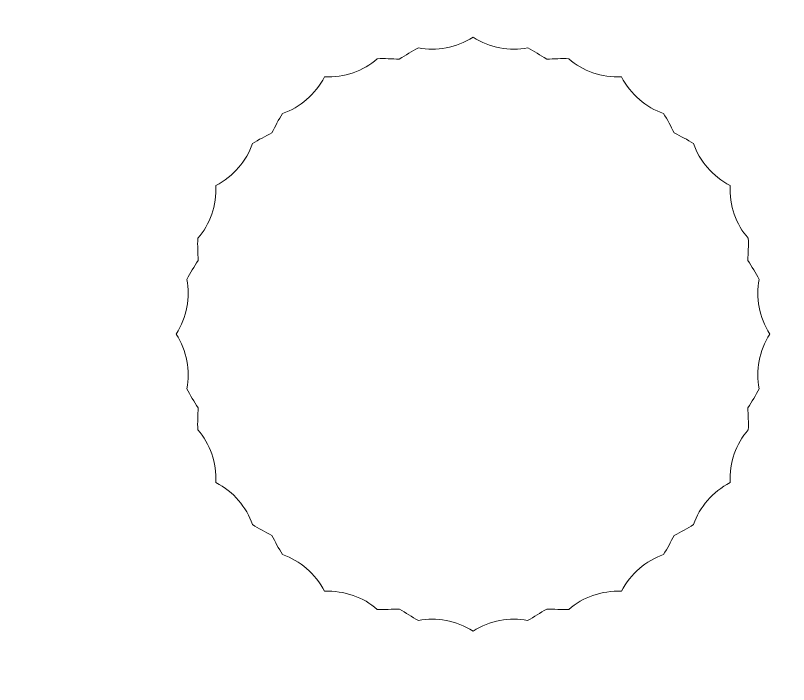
# Model space of a CAD drawing. Extents: x -864 to 2539, y -2536 to -44.
# Drawn here: x 247.81 to 263.34, y -1810.7 to -1797.27 of the extents above; entities that cross this region are included whole.
import ezdxf

# ---------------------------------------------------------------- set-up
doc = ezdxf.new("R2010")
doc.units = 0
doc.header["$MEASUREMENT"] = 0
doc.layers.add('Layer 1', color=7, linetype='Continuous', lineweight=0)

msp = doc.modelspace()

# ---------------------------------------------------------------- linework, layer by layer
at = {"layer": 'Layer 1'}
for points, knots in [([(400.335, -1837.95), (393.005, -1823.77), (382.675, -1811.89), (369.615, -1802.63), (356.675, -1793.44), (340.765, -1785.53), (322.335, -1779.11), (304.045, -1772.75), (283.315, -1766.84), (260.755, -1761.56), (242.825, -1757.03), (229.785, -1753.54), (221.995, -1751.18), (214.325, -1748.87), (206.625, -1745.61), (199.125, -1741.5), (191.745, -1737.46), (185.885, -1732.58), (181.705, -1727), (177.615, -1721.55), (175.535, -1714.96), (175.535, -1707.41), (175.535, -1695.03), (181.575, -1684.69), (193.985, -1675.8), (206.445, -1666.88), (223.125, -1662.36), (243.575, -1662.36), (265.605, -1662.36), (281.745, -1666.48), (291.535, -1674.62), (301.485, -1682.87), (310.145, -1694.57), (317.315, -1709.45), (323.035, -1720.16), (328.455, -1728.01), (333.425, -1732.79), (338.615, -1737.79), (346.215, -1740.33), (356.015, -1740.33), (366.785, -1740.33), (375.895, -1736.19), (383.095, -1728.02), (390.235, -1719.93), (393.855, -1710.7), (393.855, -1700.57), (393.855, -1689.74), (391.025, -1678.49), (385.435, -1667.13), (379.865, -1655.81), (370.955, -1644.88), (358.955, -1634.62), (346.965, -1624.39), (331.695, -1616.07), (313.565, -1609.9), (295.475, -1603.75), (273.765, -1600.63), (249.045, -1600.63), (218.115, -1600.63), (190.795, -1605.33), (167.865, -1614.59), (144.815, -1623.91), (126.935, -1637.44), (114.725, -1654.83), (102.505, -1672.24), (96.305, -1692.42), (96.305, -1714.8), (96.305, -1738.29), (102.185, -1758.24), (113.785, -1774.11), (125.335, -1789.91), (141.145, -1802.55), (160.795, -1811.68), (180.265, -1820.73), (204.735, -1828.74), (233.555, -1835.48), (254.915, -1840.37), (272.195, -1845.04), (284.925, -1849.38), (297.415, -1853.63), (307.735, -1859.86), (315.595, -1867.9), (323.295, -1875.77), (327.205, -1886.21), (327.205, -1898.91), (327.205, -1914.95), (319.875, -1928.54), (305.435, -1939.31), (290.815, -1950.21), (271.475, -1955.73), (247.955, -1955.73), (230.845, -1955.73), (216.885, -1953), (206.465, -1947.61), (196.045, -1942.23), (187.865, -1935.31), (182.155, -1927.05), (176.335, -1918.64), (170.845, -1908), (165.825, -1895.45), (161.535, -1884.46), (156.255, -1876.02), (150.135, -1870.36), (143.855, -1864.56), (136.075, -1861.62), (127.035, -1861.62), (115.945, -1861.62), (106.675, -1865.37), (99.475, -1872.76), (92.285, -1880.14), (88.645, -1889.12), (88.645, -1899.46), (88.645, -1916.73), (94.505, -1934.72), (106.055, -1952.92), (117.565, -1971.07), (132.755, -1985.79), (151.195, -1996.67), (177.095, -2011.73), (210.385, -2019.37), (250.135, -2019.37), (283.285, -2019.37), (312.375, -2013.79), (336.595, -2002.78), (360.915, -1991.73), (379.655, -1976.2), (392.305, -1956.63), (404.945, -1937.06), (411.355, -1914.69), (411.355, -1890.16), (411.355, -1869.69), (407.645, -1852.12), (400.335, -1837.95)], [0, 0, 0, 0, 1, 1, 1, 2, 2, 2, 3, 3, 3, 4, 4, 4, 5, 5, 5, 6, 6, 6, 7, 7, 7, 8, 8, 8, 9, 9, 9, 10, 10, 10, 11, 11, 11, 12, 12, 12, 13, 13, 13, 14, 14, 14, 15, 15, 15, 16, 16, 16, 17, 17, 17, 18, 18, 18, 19, 19, 19, 20, 20, 20, 21, 21, 21, 22, 22, 22, 23, 23, 23, 24, 24, 24, 25, 25, 25, 26, 26, 26, 27, 27, 27, 28, 28, 28, 29, 29, 29, 30, 30, 30, 31, 31, 31, 32, 32, 32, 33, 33, 33, 34, 34, 34, 35, 35, 35, 36, 36, 36, 37, 37, 37, 38, 38, 38, 39, 39, 39, 40, 40, 40, 41, 41, 41, 42, 42, 42, 43, 43, 43, 44, 44, 44, 44]), ([(262.531, -1805.586), (262.288, -1805.863), (262.151, -1806.246), (262.168, -1806.644), (262.168, -1806.644), (262.168, -1806.644), (262.168, -1806.644), (261.814, -1806.829), (261.552, -1807.139), (261.433, -1807.487), (261.309, -1807.571), (261.175, -1807.631), (261.046, -1807.705), (260.972, -1807.834), (260.912, -1807.968), (260.829, -1808.092), (260.48, -1808.21), (260.17, -1808.473), (259.985, -1808.827), (259.985, -1808.827), (259.985, -1808.827), (259.985, -1808.827), (259.587, -1808.81), (259.204, -1808.947), (258.927, -1809.19), (258.778, -1809.2), (258.632, -1809.185), (258.484, -1809.185), (258.484, -1809.185), (258.484, -1809.185), (258.484, -1809.185), (258.355, -1809.259), (258.236, -1809.345), (258.101, -1809.411), (257.741, -1809.339), (257.341, -1809.411), (257.004, -1809.625), (256.667, -1809.411), (256.268, -1809.339), (255.907, -1809.411), (255.772, -1809.345), (255.653, -1809.259), (255.525, -1809.185), (255.525, -1809.185), (255.525, -1809.185), (255.525, -1809.185), (255.376, -1809.185), (255.23, -1809.2), (255.081, -1809.19), (254.804, -1808.947), (254.421, -1808.81), (254.023, -1808.827), (254.023, -1808.827), (254.023, -1808.827), (254.023, -1808.827), (253.838, -1808.473), (253.528, -1808.21), (253.18, -1808.092), (253.096, -1807.968), (253.036, -1807.834), (252.962, -1807.705), (252.833, -1807.631), (252.699, -1807.571), (252.575, -1807.487), (252.457, -1807.139), (252.194, -1806.829), (251.841, -1806.644), (251.841, -1806.644), (251.84, -1806.644), (251.84, -1806.644), (251.857, -1806.246), (251.72, -1805.863), (251.478, -1805.586), (251.467, -1805.437), (251.482, -1805.291), (251.482, -1805.143), (251.408, -1805.014), (251.322, -1804.895), (251.256, -1804.76), (251.328, -1804.4), (251.256, -1804), (251.042, -1803.663), (251.256, -1803.326), (251.328, -1802.926), (251.256, -1802.565), (251.322, -1802.431), (251.408, -1802.312), (251.482, -1802.183), (251.482, -1802.183), (251.482, -1802.184), (251.482, -1802.184), (251.482, -1802.035), (251.467, -1801.889), (251.478, -1801.74), (251.72, -1801.463), (251.857, -1801.08), (251.84, -1800.682), (251.84, -1800.682), (251.841, -1800.682), (251.841, -1800.682), (252.194, -1800.497), (252.456, -1800.187), (252.575, -1799.839), (252.699, -1799.755), (252.833, -1799.695), (252.962, -1799.621), (253.036, -1799.492), (253.096, -1799.358), (253.18, -1799.234), (253.528, -1799.115), (253.838, -1798.853), (254.023, -1798.499), (254.421, -1798.516), (254.804, -1798.379), (255.081, -1798.136), (255.23, -1798.126), (255.376, -1798.141), (255.524, -1798.141), (255.653, -1798.067), (255.772, -1797.981), (255.907, -1797.915), (256.268, -1797.987), (256.667, -1797.915), (257.004, -1797.701), (257.341, -1797.915), (257.741, -1797.987), (258.102, -1797.915), (258.236, -1797.981), (258.355, -1798.067), (258.484, -1798.141), (258.632, -1798.141), (258.779, -1798.126), (258.928, -1798.136), (259.205, -1798.379), (259.587, -1798.516), (259.985, -1798.499), (260.17, -1798.853), (260.48, -1799.115), (260.829, -1799.234), (260.912, -1799.358), (260.972, -1799.492), (261.047, -1799.621), (261.175, -1799.695), (261.309, -1799.755), (261.433, -1799.839), (261.552, -1800.187), (261.814, -1800.497), (262.168, -1800.682), (262.168, -1800.682), (262.168, -1800.682), (262.168, -1800.682), (262.151, -1801.08), (262.288, -1801.463), (262.531, -1801.74), (262.541, -1801.889), (262.526, -1802.035), (262.526, -1802.184), (262.526, -1802.184), (262.526, -1802.183), (262.526, -1802.183), (262.6, -1802.312), (262.686, -1802.431), (262.752, -1802.565), (262.68, -1802.926), (262.753, -1803.326), (262.966, -1803.663), (262.753, -1804), (262.681, -1804.4), (262.752, -1804.76), (262.686, -1804.895), (262.6, -1805.014), (262.526, -1805.143), (262.526, -1805.291), (262.541, -1805.437), (262.531, -1805.586)], [0, 0, 0, 0, 1, 1, 1, 2, 2, 2, 3, 3, 3, 4, 4, 4, 5, 5, 5, 6, 6, 6, 7, 7, 7, 8, 8, 8, 9, 9, 9, 10, 10, 10, 11, 11, 11, 12, 12, 12, 13, 13, 13, 14, 14, 14, 15, 15, 15, 16, 16, 16, 17, 17, 17, 18, 18, 18, 19, 19, 19, 20, 20, 20, 21, 21, 21, 22, 22, 22, 23, 23, 23, 24, 24, 24, 25, 25, 25, 26, 26, 26, 27, 27, 27, 28, 28, 28, 29, 29, 29, 30, 30, 30, 31, 31, 31, 32, 32, 32, 33, 33, 33, 34, 34, 34, 35, 35, 35, 36, 36, 36, 37, 37, 37, 38, 38, 38, 39, 39, 39, 40, 40, 40, 41, 41, 41, 42, 42, 42, 43, 43, 43, 44, 44, 44, 45, 45, 45, 46, 46, 46, 47, 47, 47, 48, 48, 48, 49, 49, 49, 50, 50, 50, 51, 51, 51, 52, 52, 52, 53, 53, 53, 54, 54, 54, 55, 55, 55, 56, 56, 56, 57, 57, 57, 58, 58, 58, 58])]:
    msp.add_open_spline(points, degree=3, knots=knots, dxfattribs=at)

doc.saveas('drawing.dxf')
